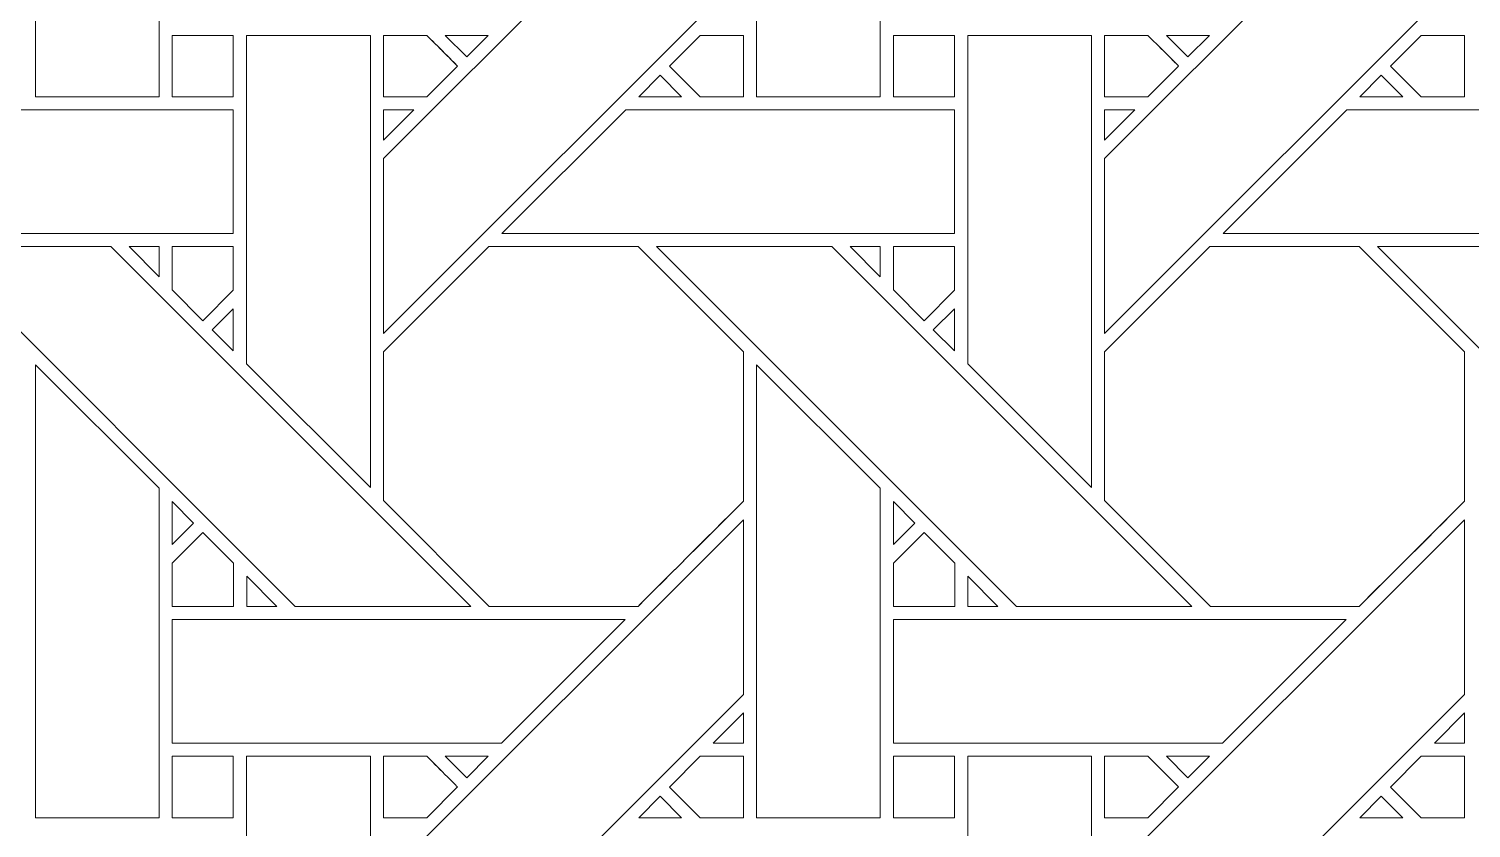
# Model space of a CAD drawing. Header units: inches. Extents: x 2.4 to 22.4, y -0.9 to 19.1.
# Drawn here: x 12.154 to 14.051, y 14.733 to 15.785 of the extents above; entities that cross this region are included whole.
import ezdxf

# ---------------------------------------------------------------- set-up
doc = ezdxf.new("R2010")
doc.units = ezdxf.units.IN
doc.header["$MEASUREMENT"] = 0
doc.layers.add('Design', color=7, linetype='Continuous', lineweight=0)

msp = doc.modelspace()

# ---------------------------------------------------------------- linework, layer by layer
at = {"layer": 'Design'}
for points, knots in [([(12.3829, 19.0948), (6.86, 19.0948), (2.3829, 14.6176), (2.3829, 9.0948), (2.3829, 3.5719), (6.86, -0.9052), (12.3829, -0.9052), (17.9057, -0.9052), (22.3829, 3.5719), (22.3829, 9.0948), (22.3829, 14.6176), (17.9057, 19.0948), (12.3829, 19.0948)], [0, 0, 0, 0, 1, 1, 1, 2, 2, 2, 3, 3, 3, 4, 4, 4, 4]), ([(12.3829, 17.972), (7.4801, 17.972), (3.5056, 13.9975), (3.5056, 9.0948), (3.5056, 4.192), (7.4801, 0.2175), (12.3829, 0.2175), (17.2856, 0.2175), (21.2601, 4.192), (21.2601, 9.0948), (21.2601, 13.9975), (17.2856, 17.972), (12.3829, 17.972)], [0, 0, 0, 0, 1, 1, 1, 2, 2, 2, 3, 3, 3, 4, 4, 4, 4]), ([(12.1625, 15.6955), (12.1625, 15.6955), (12.1625, 16.2913), (12.1625, 16.2913), (12.1625, 16.2913), (12.3252, 16.1292), (12.3252, 16.1292), (12.3252, 16.1292), (12.3252, 15.6955), (12.3252, 15.6955), (12.3252, 15.6955), (12.1625, 15.6955), (12.1625, 15.6955)], [0, 0, 0, 0, 1, 1, 1, 2, 2, 2, 3, 3, 3, 4, 4, 4, 4]), ([(13.1112, 15.6955), (13.1112, 15.6955), (13.1112, 16.2913), (13.1112, 16.2913), (13.1112, 16.2913), (13.274, 16.1292), (13.274, 16.1292), (13.274, 16.1292), (13.274, 15.6955), (13.274, 15.6955), (13.274, 15.6955), (13.1112, 15.6955), (13.1112, 15.6955)], [0, 0, 0, 0, 1, 1, 1, 2, 2, 2, 3, 3, 3, 4, 4, 4, 4]), ([(13.0941, 15.8577), (13.0941, 15.8577), (12.6204, 15.3841), (12.6204, 15.3841), (12.6204, 15.3841), (12.6204, 15.6142), (12.6204, 15.6142), (12.6204, 15.6142), (13.0941, 16.0878), (13.0941, 16.0878), (13.0941, 16.0878), (13.0941, 15.8577), (13.0941, 15.8577)], [0, 0, 0, 0, 1, 1, 1, 2, 2, 2, 3, 3, 3, 4, 4, 4, 4]), ([(14.0428, 15.8577), (14.0428, 15.8577), (13.5691, 15.3841), (13.5691, 15.3841), (13.5691, 15.3841), (13.5691, 15.6142), (13.5691, 15.6142), (13.5691, 15.6142), (14.0428, 16.0878), (14.0428, 16.0878), (14.0428, 16.0878), (14.0428, 15.8577), (14.0428, 15.8577)], [0, 0, 0, 0, 1, 1, 1, 2, 2, 2, 3, 3, 3, 4, 4, 4, 4]), ([(12.3425, 15.6956), (12.3425, 15.6956), (12.3425, 15.7763), (12.3425, 15.7763), (12.3425, 15.7763), (12.4228, 15.7763), (12.4228, 15.7763), (12.4228, 15.7763), (12.4228, 15.6956), (12.4228, 15.6956), (12.4228, 15.6956), (12.3425, 15.6956), (12.3425, 15.6956)], [0, 0, 0, 0, 1, 1, 1, 2, 2, 2, 3, 3, 3, 4, 4, 4, 4]), ([(12.4228, 15.7763), (12.4228, 15.7763), (12.4228, 15.6956), (12.4228, 15.6956), (12.4228, 15.6956), (12.3425, 15.6956), (12.3425, 15.6956), (12.3425, 15.6956), (12.3425, 15.7763), (12.3425, 15.7763), (12.3425, 15.7763), (12.4228, 15.7763), (12.4228, 15.7763)], [0, 0, 0, 0, 1, 1, 1, 2, 2, 2, 3, 3, 3, 4, 4, 4, 4]), ([(12.4403, 15.3441), (12.4403, 15.3441), (12.4403, 15.7763), (12.4403, 15.7763), (12.4403, 15.7763), (12.6032, 15.7763), (12.6032, 15.7763), (12.6032, 15.7763), (12.6032, 15.1812), (12.6032, 15.1812), (12.6032, 15.1812), (12.4403, 15.3441), (12.4403, 15.3441)], [0, 0, 0, 0, 1, 1, 1, 2, 2, 2, 3, 3, 3, 4, 4, 4, 4]), ([(12.6204, 15.6956), (12.6204, 15.6956), (12.6204, 15.7763), (12.6204, 15.7763), (12.6204, 15.7763), (12.6775, 15.7763), (12.6775, 15.7763), (12.6826, 15.7712), (12.7134, 15.7404), (12.7178, 15.736), (12.7178, 15.736), (12.6774, 15.6956), (12.6774, 15.6956), (12.6774, 15.6956), (12.6204, 15.6956), (12.6204, 15.6956)], [0, 0, 0, 0, 1, 1, 1, 2, 2, 2, 3, 3, 3, 4, 4, 4, 5, 5, 5, 5]), ([(12.7024, 15.7513), (12.7082, 15.7455), (12.7137, 15.74), (12.7178, 15.736), (12.7178, 15.736), (12.6774, 15.6956), (12.6774, 15.6956), (12.6774, 15.6956), (12.6204, 15.6956), (12.6204, 15.6956), (12.6204, 15.6956), (12.6204, 15.7763), (12.6204, 15.7763), (12.6204, 15.7763), (12.6775, 15.7763), (12.6775, 15.7763), (12.6829, 15.7709), (12.693, 15.7608), (12.7024, 15.7513)], [0, 0, 0, 0, 1, 1, 1, 2, 2, 2, 3, 3, 3, 4, 4, 4, 5, 5, 5, 6, 6, 6, 6]), ([(12.7018, 15.7763), (12.7018, 15.7763), (12.7583, 15.7763), (12.7583, 15.7763), (12.7583, 15.7763), (12.73, 15.7481), (12.73, 15.7481), (12.73, 15.7481), (12.7018, 15.7763), (12.7018, 15.7763)], [0, 0, 0, 0, 1, 1, 1, 2, 2, 2, 3, 3, 3, 3]), ([(13.037, 15.6956), (13.037, 15.6956), (12.9966, 15.7359), (12.9966, 15.7359), (12.9966, 15.7359), (13.037, 15.7764), (13.037, 15.7764), (13.037, 15.7764), (13.0941, 15.7764), (13.0941, 15.7764), (13.0941, 15.7764), (13.0941, 15.6956), (13.0941, 15.6956), (13.0941, 15.6956), (13.037, 15.6956), (13.037, 15.6956)], [0, 0, 0, 0, 1, 1, 1, 2, 2, 2, 3, 3, 3, 4, 4, 4, 5, 5, 5, 5]), ([(13.0941, 15.7764), (13.0941, 15.7764), (13.0941, 15.6956), (13.0941, 15.6956), (13.0941, 15.6956), (13.037, 15.6956), (13.037, 15.6956), (13.037, 15.6956), (12.9966, 15.7359), (12.9966, 15.7359), (12.9966, 15.7359), (13.037, 15.7764), (13.037, 15.7764), (13.037, 15.7764), (13.0941, 15.7764), (13.0941, 15.7764)], [0, 0, 0, 0, 1, 1, 1, 2, 2, 2, 3, 3, 3, 4, 4, 4, 5, 5, 5, 5]), ([(13.2913, 15.6956), (13.2913, 15.6956), (13.2913, 15.7763), (13.2913, 15.7763), (13.2913, 15.7763), (13.3715, 15.7763), (13.3715, 15.7763), (13.3715, 15.7763), (13.3715, 15.6956), (13.3715, 15.6956), (13.3715, 15.6956), (13.2913, 15.6956), (13.2913, 15.6956)], [0, 0, 0, 0, 1, 1, 1, 2, 2, 2, 3, 3, 3, 4, 4, 4, 4]), ([(13.3715, 15.7763), (13.3715, 15.7763), (13.3715, 15.6956), (13.3715, 15.6956), (13.3715, 15.6956), (13.2913, 15.6956), (13.2913, 15.6956), (13.2913, 15.6956), (13.2913, 15.7763), (13.2913, 15.7763), (13.2913, 15.7763), (13.3715, 15.7763), (13.3715, 15.7763)], [0, 0, 0, 0, 1, 1, 1, 2, 2, 2, 3, 3, 3, 4, 4, 4, 4]), ([(13.3891, 15.3441), (13.3891, 15.3441), (13.3891, 15.7763), (13.3891, 15.7763), (13.3891, 15.7763), (13.552, 15.7763), (13.552, 15.7763), (13.552, 15.7763), (13.552, 15.1812), (13.552, 15.1812), (13.552, 15.1812), (13.3891, 15.3441), (13.3891, 15.3441)], [0, 0, 0, 0, 1, 1, 1, 2, 2, 2, 3, 3, 3, 4, 4, 4, 4]), ([(13.6262, 15.7763), (13.6313, 15.7712), (13.6621, 15.7404), (13.6665, 15.736), (13.6665, 15.736), (13.6261, 15.6956), (13.6261, 15.6956), (13.6261, 15.6956), (13.5691, 15.6956), (13.5691, 15.6956), (13.5691, 15.6956), (13.5691, 15.7763), (13.5691, 15.7763), (13.5691, 15.7763), (13.6262, 15.7763), (13.6262, 15.7763)], [0, 0, 0, 0, 1, 1, 1, 2, 2, 2, 3, 3, 3, 4, 4, 4, 5, 5, 5, 5]), ([(13.6665, 15.736), (13.6665, 15.736), (13.6261, 15.6956), (13.6261, 15.6956), (13.6261, 15.6956), (13.5691, 15.6956), (13.5691, 15.6956), (13.5691, 15.6956), (13.5691, 15.7763), (13.5691, 15.7763), (13.5691, 15.7763), (13.6262, 15.7763), (13.6262, 15.7763), (13.6314, 15.7711), (13.6623, 15.7403), (13.6665, 15.736)], [0, 0, 0, 0, 1, 1, 1, 2, 2, 2, 3, 3, 3, 4, 4, 4, 5, 5, 5, 5]), ([(13.6505, 15.7763), (13.6505, 15.7763), (13.707, 15.7763), (13.707, 15.7763), (13.707, 15.7763), (13.6787, 15.7481), (13.6787, 15.7481), (13.6787, 15.7481), (13.6505, 15.7763), (13.6505, 15.7763)], [0, 0, 0, 0, 1, 1, 1, 2, 2, 2, 3, 3, 3, 3]), ([(14.0428, 15.7764), (14.0428, 15.7764), (14.0428, 15.6956), (14.0428, 15.6956), (14.0428, 15.6956), (13.9857, 15.6956), (13.9857, 15.6956), (13.9857, 15.6956), (13.9453, 15.7359), (13.9453, 15.7359), (13.9453, 15.7359), (13.9858, 15.7764), (13.9858, 15.7764), (13.9858, 15.7764), (14.0428, 15.7764), (14.0428, 15.7764)], [0, 0, 0, 0, 1, 1, 1, 2, 2, 2, 3, 3, 3, 4, 4, 4, 5, 5, 5, 5]), ([(14.0428, 15.6956), (14.0428, 15.6956), (13.9857, 15.6956), (13.9857, 15.6956), (13.9857, 15.6956), (13.9453, 15.7359), (13.9453, 15.7359), (13.9453, 15.7359), (13.9858, 15.7764), (13.9858, 15.7764), (13.9858, 15.7764), (14.0428, 15.7764), (14.0428, 15.7764), (14.0428, 15.7764), (14.0428, 15.6956), (14.0428, 15.6956)], [0, 0, 0, 0, 1, 1, 1, 2, 2, 2, 3, 3, 3, 4, 4, 4, 5, 5, 5, 5]), ([(13.0127, 15.6955), (13.0127, 15.6955), (12.9562, 15.6955), (12.9562, 15.6955), (12.9562, 15.6955), (12.9845, 15.7238), (12.9845, 15.7238), (12.9845, 15.7238), (13.0127, 15.6955), (13.0127, 15.6955)], [0, 0, 0, 0, 1, 1, 1, 2, 2, 2, 3, 3, 3, 3]), ([(13.905, 15.6955), (13.905, 15.6955), (13.9332, 15.7238), (13.9332, 15.7238), (13.9332, 15.7238), (13.9615, 15.6955), (13.9615, 15.6955), (13.9615, 15.6955), (13.905, 15.6955), (13.905, 15.6955)], [0, 0, 0, 0, 1, 1, 1, 2, 2, 2, 3, 3, 3, 3]), ([(12.4228, 15.6784), (12.4228, 15.6784), (12.4228, 15.5155), (12.4228, 15.5155), (12.4228, 15.5155), (11.8275, 15.5155), (11.8275, 15.5155), (11.8275, 15.5155), (11.9904, 15.6784), (11.9904, 15.6784), (11.9904, 15.6784), (12.4228, 15.6784), (12.4228, 15.6784)], [0, 0, 0, 0, 1, 1, 1, 2, 2, 2, 3, 3, 3, 4, 4, 4, 4]), ([(12.6602, 15.6784), (12.6602, 15.6784), (12.6204, 15.6385), (12.6204, 15.6385), (12.6204, 15.6385), (12.6204, 15.6784), (12.6204, 15.6784), (12.6204, 15.6784), (12.6602, 15.6784), (12.6602, 15.6784)], [0, 0, 0, 0, 1, 1, 1, 2, 2, 2, 3, 3, 3, 3]), ([(13.3715, 15.6784), (13.3715, 15.6784), (13.3715, 15.5155), (13.3715, 15.5155), (13.3715, 15.5155), (12.7762, 15.5155), (12.7762, 15.5155), (12.7762, 15.5155), (12.9391, 15.6784), (12.9391, 15.6784), (12.9391, 15.6784), (13.3715, 15.6784), (13.3715, 15.6784)], [0, 0, 0, 0, 1, 1, 1, 2, 2, 2, 3, 3, 3, 4, 4, 4, 4]), ([(13.609, 15.6784), (13.609, 15.6784), (13.5691, 15.6385), (13.5691, 15.6385), (13.5691, 15.6385), (13.5691, 15.6784), (13.5691, 15.6784), (13.5691, 15.6784), (13.609, 15.6784), (13.609, 15.6784)], [0, 0, 0, 0, 1, 1, 1, 2, 2, 2, 3, 3, 3, 3]), ([(14.3203, 15.6784), (14.3203, 15.6784), (14.3203, 15.5155), (14.3203, 15.5155), (14.3203, 15.5155), (13.725, 15.5155), (13.725, 15.5155), (13.725, 15.5155), (13.8878, 15.6784), (13.8878, 15.6784), (13.8878, 15.6784), (14.3203, 15.6784), (14.3203, 15.6784)], [0, 0, 0, 0, 1, 1, 1, 2, 2, 2, 3, 3, 3, 4, 4, 4, 4]), ([(12.7354, 15.0248), (12.7354, 15.0248), (12.5044, 15.0248), (12.5044, 15.0248), (12.5044, 15.0248), (12.0308, 15.4984), (12.0308, 15.4984), (12.0308, 15.4984), (12.2618, 15.4984), (12.2618, 15.4984), (12.2618, 15.4984), (12.7354, 15.0248), (12.7354, 15.0248)], [0, 0, 0, 0, 1, 1, 1, 2, 2, 2, 3, 3, 3, 4, 4, 4, 4]), ([(12.2859, 15.4984), (12.2859, 15.4984), (12.3253, 15.4984), (12.3253, 15.4984), (12.3253, 15.4984), (12.3253, 15.4586), (12.3253, 15.4586), (12.3253, 15.4586), (12.2859, 15.4984), (12.2859, 15.4984)], [0, 0, 0, 0, 1, 1, 1, 2, 2, 2, 3, 3, 3, 3]), ([(12.3425, 15.4413), (12.3425, 15.4413), (12.3425, 15.4985), (12.3425, 15.4985), (12.3425, 15.4985), (12.4228, 15.4985), (12.4228, 15.4985), (12.4228, 15.4985), (12.4228, 15.4409), (12.4228, 15.4409), (12.4228, 15.4409), (12.3828, 15.4009), (12.3828, 15.4009), (12.3828, 15.4009), (12.3425, 15.4413), (12.3425, 15.4413)], [0, 0, 0, 0, 1, 1, 1, 2, 2, 2, 3, 3, 3, 4, 4, 4, 5, 5, 5, 5]), ([(12.4228, 15.4409), (12.4228, 15.4409), (12.3828, 15.4009), (12.3828, 15.4009), (12.3828, 15.4009), (12.3425, 15.4413), (12.3425, 15.4413), (12.3425, 15.4413), (12.3425, 15.4985), (12.3425, 15.4985), (12.3425, 15.4985), (12.4228, 15.4985), (12.4228, 15.4985), (12.4228, 15.4985), (12.4228, 15.4409), (12.4228, 15.4409)], [0, 0, 0, 0, 1, 1, 1, 2, 2, 2, 3, 3, 3, 4, 4, 4, 5, 5, 5, 5]), ([(12.7591, 15.4985), (12.7591, 15.4985), (12.9553, 15.4985), (12.9553, 15.4985), (12.9553, 15.4985), (13.0941, 15.3597), (13.0941, 15.3597), (13.0941, 15.3597), (13.0941, 15.1635), (13.0941, 15.1635), (13.0763, 15.1456), (12.9643, 15.0339), (12.9553, 15.0248), (12.9553, 15.0248), (12.7596, 15.0248), (12.7596, 15.0248), (12.7596, 15.0248), (12.6204, 15.1641), (12.6204, 15.1641), (12.6204, 15.1641), (12.6204, 15.3597), (12.6204, 15.3597), (12.6204, 15.3597), (12.7591, 15.4985), (12.7591, 15.4985)], [0, 0, 0, 0, 1, 1, 1, 2, 2, 2, 3, 3, 3, 4, 4, 4, 5, 5, 5, 6, 6, 6, 7, 7, 7, 8, 8, 8, 8]), ([(13.0941, 15.3597), (13.0941, 15.3597), (13.0941, 15.1635), (13.0941, 15.1635), (13.0757, 15.145), (12.9639, 15.0334), (12.9553, 15.0248), (12.9553, 15.0248), (12.7596, 15.0248), (12.7596, 15.0248), (12.7596, 15.0248), (12.6204, 15.1641), (12.6204, 15.1641), (12.6204, 15.1641), (12.6204, 15.3597), (12.6204, 15.3597), (12.6204, 15.3597), (12.7591, 15.4985), (12.7591, 15.4985), (12.7591, 15.4985), (12.9553, 15.4985), (12.9553, 15.4985), (12.9553, 15.4985), (13.0941, 15.3597), (13.0941, 15.3597)], [0, 0, 0, 0, 1, 1, 1, 2, 2, 2, 3, 3, 3, 4, 4, 4, 5, 5, 5, 6, 6, 6, 7, 7, 7, 8, 8, 8, 8]), ([(13.6841, 15.0248), (13.6841, 15.0248), (13.4531, 15.0248), (13.4531, 15.0248), (13.4531, 15.0248), (12.9795, 15.4984), (12.9795, 15.4984), (12.9795, 15.4984), (13.2105, 15.4984), (13.2105, 15.4984), (13.2105, 15.4984), (13.6841, 15.0248), (13.6841, 15.0248)], [0, 0, 0, 0, 1, 1, 1, 2, 2, 2, 3, 3, 3, 4, 4, 4, 4]), ([(13.2346, 15.4984), (13.2346, 15.4984), (13.2741, 15.4984), (13.2741, 15.4984), (13.2741, 15.4984), (13.2741, 15.4586), (13.2741, 15.4586), (13.2741, 15.4586), (13.2346, 15.4984), (13.2346, 15.4984)], [0, 0, 0, 0, 1, 1, 1, 2, 2, 2, 3, 3, 3, 3]), ([(13.2913, 15.4413), (13.2913, 15.4413), (13.2913, 15.4985), (13.2913, 15.4985), (13.2913, 15.4985), (13.3715, 15.4985), (13.3715, 15.4985), (13.3715, 15.4985), (13.3715, 15.4409), (13.3715, 15.4409), (13.3715, 15.4409), (13.3316, 15.4009), (13.3316, 15.4009), (13.3316, 15.4009), (13.2913, 15.4413), (13.2913, 15.4413)], [0, 0, 0, 0, 1, 1, 1, 2, 2, 2, 3, 3, 3, 4, 4, 4, 5, 5, 5, 5]), ([(13.3715, 15.4409), (13.3715, 15.4409), (13.3316, 15.4009), (13.3316, 15.4009), (13.3316, 15.4009), (13.2913, 15.4413), (13.2913, 15.4413), (13.2913, 15.4413), (13.2913, 15.4985), (13.2913, 15.4985), (13.2913, 15.4985), (13.3715, 15.4985), (13.3715, 15.4985), (13.3715, 15.4985), (13.3715, 15.4409), (13.3715, 15.4409)], [0, 0, 0, 0, 1, 1, 1, 2, 2, 2, 3, 3, 3, 4, 4, 4, 5, 5, 5, 5]), ([(13.7078, 15.4985), (13.7078, 15.4985), (13.904, 15.4985), (13.904, 15.4985), (13.904, 15.4985), (14.0428, 15.3597), (14.0428, 15.3597), (14.0428, 15.3597), (14.0428, 15.1635), (14.0428, 15.1635), (14.025, 15.1456), (13.9131, 15.0339), (13.9041, 15.0248), (13.9041, 15.0248), (13.7084, 15.0248), (13.7084, 15.0248), (13.7084, 15.0248), (13.5691, 15.1641), (13.5691, 15.1641), (13.5691, 15.1641), (13.5691, 15.3597), (13.5691, 15.3597), (13.5691, 15.3597), (13.7078, 15.4985), (13.7078, 15.4985)], [0, 0, 0, 0, 1, 1, 1, 2, 2, 2, 3, 3, 3, 4, 4, 4, 5, 5, 5, 6, 6, 6, 7, 7, 7, 8, 8, 8, 8]), ([(14.0428, 15.1635), (14.0248, 15.1454), (13.913, 15.0337), (13.9041, 15.0248), (13.9041, 15.0248), (13.7084, 15.0248), (13.7084, 15.0248), (13.7084, 15.0248), (13.5691, 15.1641), (13.5691, 15.1641), (13.5691, 15.1641), (13.5691, 15.3597), (13.5691, 15.3597), (13.5691, 15.3597), (13.7078, 15.4985), (13.7078, 15.4985), (13.7078, 15.4985), (13.904, 15.4985), (13.904, 15.4985), (13.904, 15.4985), (14.0428, 15.3597), (14.0428, 15.3597), (14.0428, 15.3597), (14.0428, 15.1635), (14.0428, 15.1635)], [0, 0, 0, 0, 1, 1, 1, 2, 2, 2, 3, 3, 3, 4, 4, 4, 5, 5, 5, 6, 6, 6, 7, 7, 7, 8, 8, 8, 8]), ([(14.6329, 15.0248), (14.6329, 15.0248), (14.4018, 15.0248), (14.4018, 15.0248), (14.4018, 15.0248), (13.9283, 15.4984), (13.9283, 15.4984), (13.9283, 15.4984), (14.1592, 15.4984), (14.1592, 15.4984), (14.1592, 15.4984), (14.6329, 15.0248), (14.6329, 15.0248)], [0, 0, 0, 0, 1, 1, 1, 2, 2, 2, 3, 3, 3, 4, 4, 4, 4]), ([(12.4228, 15.4166), (12.4228, 15.4166), (12.4228, 15.3614), (12.4228, 15.3614), (12.4228, 15.3614), (12.395, 15.3888), (12.395, 15.3888), (12.395, 15.3888), (12.4228, 15.4166), (12.4228, 15.4166)], [0, 0, 0, 0, 1, 1, 1, 2, 2, 2, 3, 3, 3, 3]), ([(13.3715, 15.4166), (13.3715, 15.4166), (13.3715, 15.3614), (13.3715, 15.3614), (13.3715, 15.3614), (13.3438, 15.3888), (13.3438, 15.3888), (13.3438, 15.3888), (13.3715, 15.4166), (13.3715, 15.4166)], [0, 0, 0, 0, 1, 1, 1, 2, 2, 2, 3, 3, 3, 3]), ([(12.1625, 14.7468), (12.1625, 14.7468), (12.1625, 15.3426), (12.1625, 15.3426), (12.1625, 15.3426), (12.3252, 15.1805), (12.3252, 15.1805), (12.3252, 15.1805), (12.3252, 14.7468), (12.3252, 14.7468), (12.3252, 14.7468), (12.1625, 14.7468), (12.1625, 14.7468)], [0, 0, 0, 0, 1, 1, 1, 2, 2, 2, 3, 3, 3, 4, 4, 4, 4]), ([(13.1112, 14.7468), (13.1112, 14.7468), (13.1112, 15.3426), (13.1112, 15.3426), (13.1112, 15.3426), (13.274, 15.1805), (13.274, 15.1805), (13.274, 15.1805), (13.274, 14.7468), (13.274, 14.7468), (13.274, 14.7468), (13.1112, 14.7468), (13.1112, 14.7468)], [0, 0, 0, 0, 1, 1, 1, 2, 2, 2, 3, 3, 3, 4, 4, 4, 4]), ([(12.3425, 15.1062), (12.3425, 15.1062), (12.3425, 15.163), (12.3425, 15.163), (12.3425, 15.163), (12.3707, 15.1344), (12.3707, 15.1344), (12.3707, 15.1344), (12.3425, 15.1062), (12.3425, 15.1062)], [0, 0, 0, 0, 1, 1, 1, 2, 2, 2, 3, 3, 3, 3]), ([(13.2913, 15.1062), (13.2913, 15.1062), (13.2913, 15.163), (13.2913, 15.163), (13.2913, 15.163), (13.3195, 15.1344), (13.3195, 15.1344), (13.3195, 15.1344), (13.2913, 15.1062), (13.2913, 15.1062)], [0, 0, 0, 0, 1, 1, 1, 2, 2, 2, 3, 3, 3, 3]), ([(13.0941, 14.909), (13.0941, 14.909), (12.6204, 14.4354), (12.6204, 14.4354), (12.6204, 14.4354), (12.6204, 14.6655), (12.6204, 14.6655), (12.6204, 14.6655), (13.0941, 15.139), (13.0941, 15.139), (13.0941, 15.139), (13.0941, 14.909), (13.0941, 14.909)], [0, 0, 0, 0, 1, 1, 1, 2, 2, 2, 3, 3, 3, 4, 4, 4, 4]), ([(14.0428, 14.909), (14.0428, 14.909), (13.5691, 14.4354), (13.5691, 14.4354), (13.5691, 14.4354), (13.5691, 14.6654), (13.5691, 14.6654), (13.5691, 14.6654), (14.0428, 15.139), (14.0428, 15.139), (14.0428, 15.139), (14.0428, 14.909), (14.0428, 14.909)], [0, 0, 0, 0, 1, 1, 1, 2, 2, 2, 3, 3, 3, 4, 4, 4, 4]), ([(12.3425, 15.0246), (12.3425, 15.0246), (12.3425, 15.0819), (12.3425, 15.0819), (12.3425, 15.0819), (12.3829, 15.1222), (12.3829, 15.1222), (12.3829, 15.1222), (12.4232, 15.0819), (12.4232, 15.0819), (12.4232, 15.0819), (12.4232, 15.0246), (12.4232, 15.0246), (12.4232, 15.0246), (12.3425, 15.0246), (12.3425, 15.0246)], [0, 0, 0, 0, 1, 1, 1, 2, 2, 2, 3, 3, 3, 4, 4, 4, 5, 5, 5, 5]), ([(12.3829, 15.1222), (12.3829, 15.1222), (12.4232, 15.0819), (12.4232, 15.0819), (12.4232, 15.0819), (12.4232, 15.0246), (12.4232, 15.0246), (12.4232, 15.0246), (12.3425, 15.0246), (12.3425, 15.0246), (12.3425, 15.0246), (12.3425, 15.0819), (12.3425, 15.0819), (12.3425, 15.0819), (12.3829, 15.1222), (12.3829, 15.1222)], [0, 0, 0, 0, 1, 1, 1, 2, 2, 2, 3, 3, 3, 4, 4, 4, 5, 5, 5, 5]), ([(13.2913, 15.0246), (13.2913, 15.0246), (13.2913, 15.0819), (13.2913, 15.0819), (13.2913, 15.0819), (13.3316, 15.1222), (13.3316, 15.1222), (13.3316, 15.1222), (13.3719, 15.0819), (13.3719, 15.0819), (13.3719, 15.0819), (13.3719, 15.0246), (13.3719, 15.0246), (13.3719, 15.0246), (13.2913, 15.0246), (13.2913, 15.0246)], [0, 0, 0, 0, 1, 1, 1, 2, 2, 2, 3, 3, 3, 4, 4, 4, 5, 5, 5, 5]), ([(13.3316, 15.1222), (13.3316, 15.1222), (13.3719, 15.0819), (13.3719, 15.0819), (13.3719, 15.0819), (13.3719, 15.0246), (13.3719, 15.0246), (13.3719, 15.0246), (13.2913, 15.0246), (13.2913, 15.0246), (13.2913, 15.0246), (13.2913, 15.0819), (13.2913, 15.0819), (13.2913, 15.0819), (13.3316, 15.1222), (13.3316, 15.1222)], [0, 0, 0, 0, 1, 1, 1, 2, 2, 2, 3, 3, 3, 4, 4, 4, 5, 5, 5, 5]), ([(12.4405, 15.0248), (12.4405, 15.0248), (12.4405, 15.0646), (12.4405, 15.0646), (12.4405, 15.0646), (12.4802, 15.0248), (12.4802, 15.0248), (12.4802, 15.0248), (12.4405, 15.0248), (12.4405, 15.0248)], [0, 0, 0, 0, 1, 1, 1, 2, 2, 2, 3, 3, 3, 3]), ([(13.3892, 15.0248), (13.3892, 15.0248), (13.3892, 15.0646), (13.3892, 15.0646), (13.3892, 15.0646), (13.4289, 15.0248), (13.4289, 15.0248), (13.4289, 15.0248), (13.3892, 15.0248), (13.3892, 15.0248)], [0, 0, 0, 0, 1, 1, 1, 2, 2, 2, 3, 3, 3, 3]), ([(12.9382, 15.0075), (12.9382, 15.0075), (12.7755, 14.8448), (12.7755, 14.8448), (12.7755, 14.8448), (12.3425, 14.8448), (12.3425, 14.8448), (12.3425, 14.8448), (12.3425, 15.0075), (12.3425, 15.0075), (12.3425, 15.0075), (12.9382, 15.0075), (12.9382, 15.0075)], [0, 0, 0, 0, 1, 1, 1, 2, 2, 2, 3, 3, 3, 4, 4, 4, 4]), ([(13.887, 15.0075), (13.887, 15.0075), (13.7242, 14.8448), (13.7242, 14.8448), (13.7242, 14.8448), (13.2913, 14.8448), (13.2913, 14.8448), (13.2913, 14.8448), (13.2913, 15.0075), (13.2913, 15.0075), (13.2913, 15.0075), (13.887, 15.0075), (13.887, 15.0075)], [0, 0, 0, 0, 1, 1, 1, 2, 2, 2, 3, 3, 3, 4, 4, 4, 4]), ([(13.0543, 14.8449), (13.0543, 14.8449), (13.0941, 14.8846), (13.0941, 14.8846), (13.0941, 14.8846), (13.0941, 14.8449), (13.0941, 14.8449), (13.0941, 14.8449), (13.0543, 14.8449), (13.0543, 14.8449)], [0, 0, 0, 0, 1, 1, 1, 2, 2, 2, 3, 3, 3, 3]), ([(14.003, 14.8449), (14.003, 14.8449), (14.0428, 14.8846), (14.0428, 14.8846), (14.0428, 14.8846), (14.0428, 14.8449), (14.0428, 14.8449), (14.0428, 14.8449), (14.003, 14.8449), (14.003, 14.8449)], [0, 0, 0, 0, 1, 1, 1, 2, 2, 2, 3, 3, 3, 3]), ([(12.3425, 14.7468), (12.3425, 14.7468), (12.3425, 14.8276), (12.3425, 14.8276), (12.3425, 14.8276), (12.4228, 14.8276), (12.4228, 14.8276), (12.4228, 14.8276), (12.4228, 14.7468), (12.4228, 14.7468), (12.4228, 14.7468), (12.3425, 14.7468), (12.3425, 14.7468)], [0, 0, 0, 0, 1, 1, 1, 2, 2, 2, 3, 3, 3, 4, 4, 4, 4]), ([(12.4228, 14.8276), (12.4228, 14.8276), (12.4228, 14.7468), (12.4228, 14.7468), (12.4228, 14.7468), (12.3425, 14.7468), (12.3425, 14.7468), (12.3425, 14.7468), (12.3425, 14.8276), (12.3425, 14.8276), (12.3425, 14.8276), (12.4228, 14.8276), (12.4228, 14.8276)], [0, 0, 0, 0, 1, 1, 1, 2, 2, 2, 3, 3, 3, 4, 4, 4, 4]), ([(12.4403, 14.3954), (12.4403, 14.3954), (12.4403, 14.8276), (12.4403, 14.8276), (12.4403, 14.8276), (12.6032, 14.8276), (12.6032, 14.8276), (12.6032, 14.8276), (12.6032, 14.2325), (12.6032, 14.2325), (12.6032, 14.2325), (12.4403, 14.3954), (12.4403, 14.3954)], [0, 0, 0, 0, 1, 1, 1, 2, 2, 2, 3, 3, 3, 4, 4, 4, 4]), ([(12.6775, 14.8276), (12.6826, 14.8225), (12.7134, 14.7917), (12.7178, 14.7873), (12.7178, 14.7873), (12.6774, 14.7468), (12.6774, 14.7468), (12.6774, 14.7468), (12.6204, 14.7468), (12.6204, 14.7468), (12.6204, 14.7468), (12.6204, 14.8276), (12.6204, 14.8276), (12.6204, 14.8276), (12.6775, 14.8276), (12.6775, 14.8276)], [0, 0, 0, 0, 1, 1, 1, 2, 2, 2, 3, 3, 3, 4, 4, 4, 5, 5, 5, 5]), ([(12.7178, 14.7873), (12.7178, 14.7873), (12.6774, 14.7468), (12.6774, 14.7468), (12.6774, 14.7468), (12.6204, 14.7468), (12.6204, 14.7468), (12.6204, 14.7468), (12.6204, 14.8276), (12.6204, 14.8276), (12.6204, 14.8276), (12.6775, 14.8276), (12.6775, 14.8276), (12.6827, 14.8224), (12.7135, 14.7916), (12.7178, 14.7873)], [0, 0, 0, 0, 1, 1, 1, 2, 2, 2, 3, 3, 3, 4, 4, 4, 5, 5, 5, 5]), ([(12.7018, 14.8276), (12.7018, 14.8276), (12.7583, 14.8276), (12.7583, 14.8276), (12.7583, 14.8276), (12.73, 14.7994), (12.73, 14.7994), (12.73, 14.7994), (12.7018, 14.8276), (12.7018, 14.8276)], [0, 0, 0, 0, 1, 1, 1, 2, 2, 2, 3, 3, 3, 3]), ([(13.037, 14.7468), (13.037, 14.7468), (12.9966, 14.7872), (12.9966, 14.7872), (12.9966, 14.7872), (13.037, 14.8276), (13.037, 14.8276), (13.037, 14.8276), (13.0941, 14.8276), (13.0941, 14.8276), (13.0941, 14.8276), (13.0941, 14.7468), (13.0941, 14.7468), (13.0941, 14.7468), (13.037, 14.7468), (13.037, 14.7468)], [0, 0, 0, 0, 1, 1, 1, 2, 2, 2, 3, 3, 3, 4, 4, 4, 5, 5, 5, 5]), ([(13.0941, 14.8276), (13.0941, 14.8276), (13.0941, 14.7468), (13.0941, 14.7468), (13.0941, 14.7468), (13.037, 14.7468), (13.037, 14.7468), (13.037, 14.7468), (12.9966, 14.7872), (12.9966, 14.7872), (12.9966, 14.7872), (13.037, 14.8276), (13.037, 14.8276), (13.037, 14.8276), (13.0941, 14.8276), (13.0941, 14.8276)], [0, 0, 0, 0, 1, 1, 1, 2, 2, 2, 3, 3, 3, 4, 4, 4, 5, 5, 5, 5]), ([(13.2913, 14.7468), (13.2913, 14.7468), (13.2913, 14.8276), (13.2913, 14.8276), (13.2913, 14.8276), (13.3715, 14.8276), (13.3715, 14.8276), (13.3715, 14.8276), (13.3715, 14.7468), (13.3715, 14.7468), (13.3715, 14.7468), (13.2913, 14.7468), (13.2913, 14.7468)], [0, 0, 0, 0, 1, 1, 1, 2, 2, 2, 3, 3, 3, 4, 4, 4, 4]), ([(13.3715, 14.8276), (13.3715, 14.8276), (13.3715, 14.7468), (13.3715, 14.7468), (13.3715, 14.7468), (13.2913, 14.7468), (13.2913, 14.7468), (13.2913, 14.7468), (13.2913, 14.8276), (13.2913, 14.8276), (13.2913, 14.8276), (13.3715, 14.8276), (13.3715, 14.8276)], [0, 0, 0, 0, 1, 1, 1, 2, 2, 2, 3, 3, 3, 4, 4, 4, 4]), ([(13.552, 14.2324), (13.552, 14.2324), (13.3891, 14.3954), (13.3891, 14.3954), (13.3891, 14.3954), (13.3891, 14.8276), (13.3891, 14.8276), (13.3891, 14.8276), (13.552, 14.8276), (13.552, 14.8276), (13.552, 14.8276), (13.552, 14.2324), (13.552, 14.2324)], [0, 0, 0, 0, 1, 1, 1, 2, 2, 2, 3, 3, 3, 4, 4, 4, 4]), ([(13.6262, 14.8276), (13.6313, 14.8225), (13.6621, 14.7917), (13.6665, 14.7873), (13.6665, 14.7873), (13.6261, 14.7468), (13.6261, 14.7468), (13.6261, 14.7468), (13.5691, 14.7468), (13.5691, 14.7468), (13.5691, 14.7468), (13.5691, 14.8276), (13.5691, 14.8276), (13.5691, 14.8276), (13.6262, 14.8276), (13.6262, 14.8276)], [0, 0, 0, 0, 1, 1, 1, 2, 2, 2, 3, 3, 3, 4, 4, 4, 5, 5, 5, 5]), ([(13.5691, 14.7468), (13.5691, 14.7468), (13.5691, 14.8276), (13.5691, 14.8276), (13.5691, 14.8276), (13.6262, 14.8276), (13.6262, 14.8276), (13.6312, 14.8226), (13.662, 14.7918), (13.6665, 14.7873), (13.6665, 14.7873), (13.6261, 14.7468), (13.6261, 14.7468), (13.6261, 14.7468), (13.5691, 14.7468), (13.5691, 14.7468)], [0, 0, 0, 0, 1, 1, 1, 2, 2, 2, 3, 3, 3, 4, 4, 4, 5, 5, 5, 5]), ([(13.6505, 14.8276), (13.6505, 14.8276), (13.707, 14.8276), (13.707, 14.8276), (13.707, 14.8276), (13.6787, 14.7994), (13.6787, 14.7994), (13.6787, 14.7994), (13.6505, 14.8276), (13.6505, 14.8276)], [0, 0, 0, 0, 1, 1, 1, 2, 2, 2, 3, 3, 3, 3]), ([(14.0428, 14.8276), (14.0428, 14.8276), (14.0428, 14.7468), (14.0428, 14.7468), (14.0428, 14.7468), (13.9857, 14.7468), (13.9857, 14.7468), (13.9857, 14.7468), (13.9453, 14.7872), (13.9453, 14.7872), (13.9453, 14.7872), (13.9858, 14.8276), (13.9858, 14.8276), (13.9858, 14.8276), (14.0428, 14.8276), (14.0428, 14.8276)], [0, 0, 0, 0, 1, 1, 1, 2, 2, 2, 3, 3, 3, 4, 4, 4, 5, 5, 5, 5]), ([(14.0428, 14.7468), (14.0428, 14.7468), (13.9857, 14.7468), (13.9857, 14.7468), (13.9857, 14.7468), (13.9453, 14.7872), (13.9453, 14.7872), (13.9453, 14.7872), (13.9858, 14.8276), (13.9858, 14.8276), (13.9858, 14.8276), (14.0428, 14.8276), (14.0428, 14.8276), (14.0428, 14.8276), (14.0428, 14.7468), (14.0428, 14.7468)], [0, 0, 0, 0, 1, 1, 1, 2, 2, 2, 3, 3, 3, 4, 4, 4, 5, 5, 5, 5]), ([(13.0127, 14.7468), (13.0127, 14.7468), (12.9562, 14.7468), (12.9562, 14.7468), (12.9562, 14.7468), (12.9845, 14.775), (12.9845, 14.775), (12.9845, 14.775), (13.0127, 14.7468), (13.0127, 14.7468)], [0, 0, 0, 0, 1, 1, 1, 2, 2, 2, 3, 3, 3, 3]), ([(13.905, 14.7468), (13.905, 14.7468), (13.9332, 14.775), (13.9332, 14.775), (13.9332, 14.775), (13.9614, 14.7468), (13.9614, 14.7468), (13.9614, 14.7468), (13.905, 14.7468), (13.905, 14.7468)], [0, 0, 0, 0, 1, 1, 1, 2, 2, 2, 3, 3, 3, 3])]:
    msp.add_open_spline(points, degree=3, knots=knots, dxfattribs=at)

doc.saveas('drawing.dxf')
